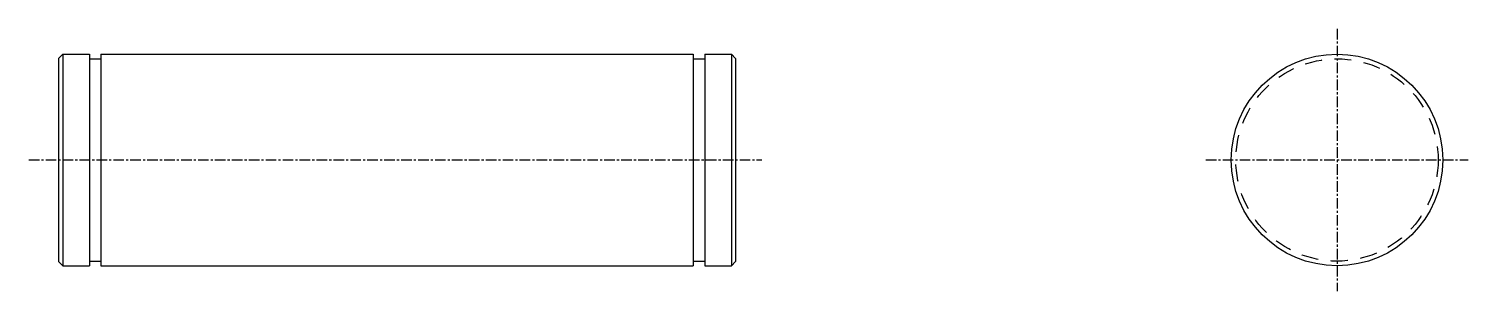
# Model space of a CAD drawing. Extents: x 45 to 216, y 75 to 298.
# Drawn here: x 45.5 to 215.5, y 267.2 to 298.2 of the extents above; entities outside this region: 2.
import ezdxf

# ---------------------------------------------------------------- set-up
doc = ezdxf.new("R2010")
doc.units = 0
doc.linetypes.add('CENTER', pattern=[2, 1.25, -0.25, 0.25, -0.25])
doc.linetypes.add('DASHED', pattern=[3.5, 2, -1.5])
doc.layers.get('0').update_dxf_attribs({"linetype": 'CONTINUOUS'})
doc.layers.add('CENTER', color=1, linetype='CENTER')

msp = doc.modelspace()

# ---------------------------------------------------------------- linework, layer by layer
at = {"color": 7, "linetype": 'CONTINUOUS'}
for p, q in [((48.97, 294.67), (49.47, 295.17)), ((48.97, 294.67), (48.97, 270.67)), ((49.47, 295.17), (49.47, 270.17)), ((49.47, 295.17), (52.62, 295.17)), ((52.62, 295.17), (52.62, 270.17)), ((52.62, 294.62), (53.97, 294.62)), ((53.97, 295.17), (123.97, 295.17)), ((53.97, 295.17), (53.97, 270.17)), ((123.97, 295.17), (123.97, 270.17)), ((123.97, 294.62), (125.32, 294.62)), ((125.32, 295.17), (125.32, 270.17)), ((125.32, 295.17), (128.47, 295.17)), ((128.47, 295.17), (128.47, 270.17)), ((128.47, 295.17), (128.97, 294.67)), ((128.97, 294.67), (128.97, 270.67)), ((48.97, 270.67), (49.47, 270.17)), ((52.62, 270.72), (53.97, 270.72)), ((123.97, 270.72), (125.32, 270.72)), ((128.97, 270.67), (128.47, 270.17)), ((49.47, 270.17), (52.62, 270.17)), ((53.97, 270.17), (123.97, 270.17)), ((125.32, 270.17), (128.47, 270.17))]:
    msp.add_line(p, q, dxfattribs=at)
for p, q in [((128.97, 288.67), (128.97, 288.67)), ((128.97, 282.67), (128.97, 282.67))]:
    msp.add_line(p, q)
msp.add_circle((200.03, 282.67), 12.5, dxfattribs=at)
at = {"color": 3, "linetype": 'DASHED'}
msp.add_circle((200.03, 282.67), 11.95, dxfattribs=at)
at = {"layer": 'CENTER', "color": 1, "linetype": 'CENTER'}
for p, q in [((200.03, 298.17), (200.03, 267.17)), ((45.46, 282.67), (132.07, 282.67)), ((184.53, 282.67), (215.53, 282.67))]:
    msp.add_line(p, q, dxfattribs=at)

# ---------------------------------------------------------------- texts
for s, p in [('SFRR 25-80-B5-S5', (72.44, 105.58)), ('SFRR25', (72.44, 75.58))]:
    msp.add_text(s, height=8).set_placement(p)

doc.saveas('drawing.dxf')
